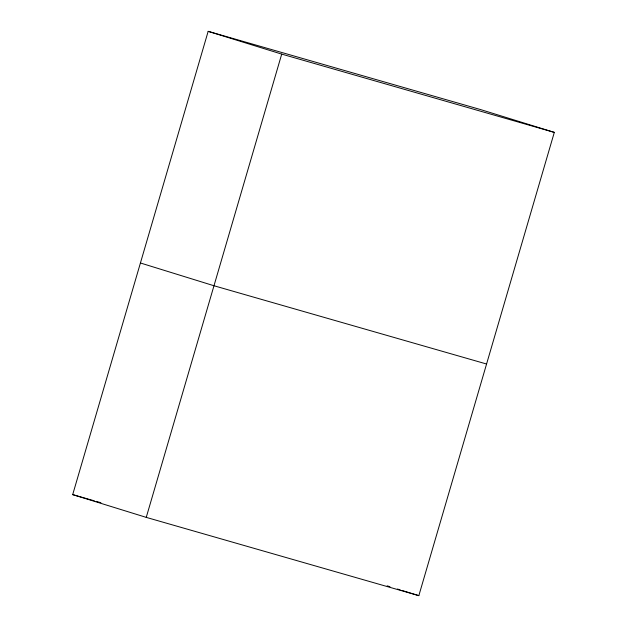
<?xml version="1.0" encoding="UTF-8"?>
<svg xmlns="http://www.w3.org/2000/svg" width="627" height="627" viewBox="0 0 627 627"><rect width="100%" height="100%" fill="white"/><g stroke="black" fill="none" stroke-linecap="round" stroke-linejoin="round"><path stroke-width="0.94" d="M72.693 494.617L208.164 31.35L480.752 109.623L554.307 132.383L418.836 595.65L146.248 517.377L72.693 494.617L94.316 500.824M146.248 517.377L281.719 54.11L208.164 31.35M281.719 54.11L554.307 132.383M486.568 364.013L213.979 285.747L140.432 262.987M96.19 501.365L100.892 502.713M387.18 585.853L389.97 586.715M397.424 589.027L400.214 589.889M402.079 590.462L418.836 595.65"/></g></svg>
